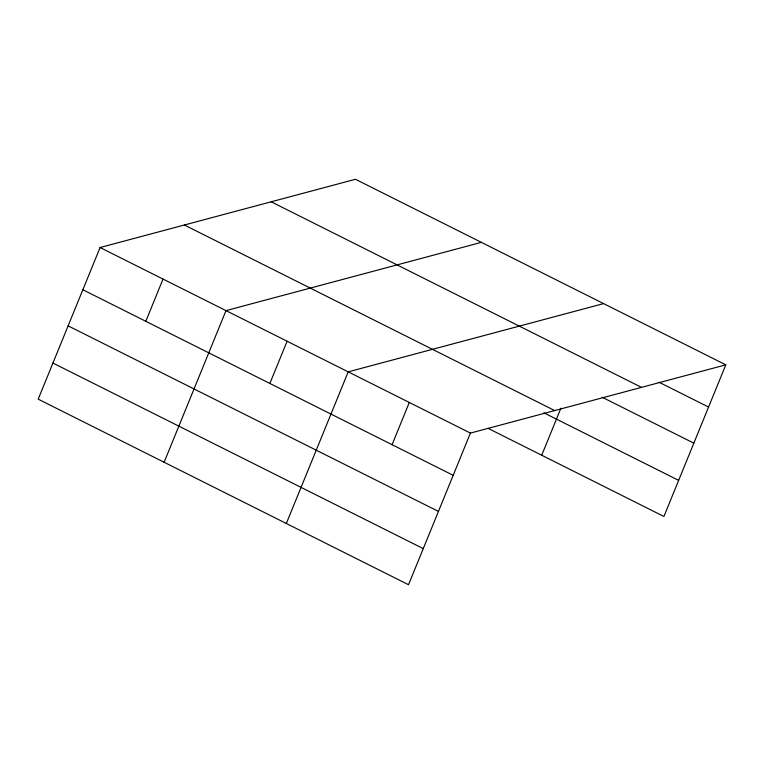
<?xml version="1.0" encoding="UTF-8"?>
<svg xmlns="http://www.w3.org/2000/svg" width="764" height="764" viewBox="0 0 764 764"><rect width="100%" height="100%" fill="white"/><g stroke="black" fill="none" stroke-linecap="round" stroke-linejoin="round"><path stroke-width="1.15" d="M725.8 364.839L355.47 179.273L100.084 247.526L38.2 399.161L408.53 584.727L470.414 433.092L725.8 364.839L663.916 516.474L487.976 428.308M145.809 321.3L163.038 279.07M164.117 462.258L225.991 310.623L481.377 242.36M269.864 383.461L287.102 341.241M286.319 523.493L348.203 371.858L603.589 303.604M392.075 444.696L409.303 402.475M541.714 455.239L560.91 408.186M659.055 382.248L708.572 407.059M271.191 201.792L641.521 387.367M602.175 397.242L693.836 443.168M184.363 225.008L554.693 410.574M543.806 412.789L678.652 480.365M100.084 247.526L470.414 433.092M82.846 289.747L453.186 475.313M68.12 325.856L438.45 511.422M52.936 363.053L423.266 548.619"/></g></svg>
